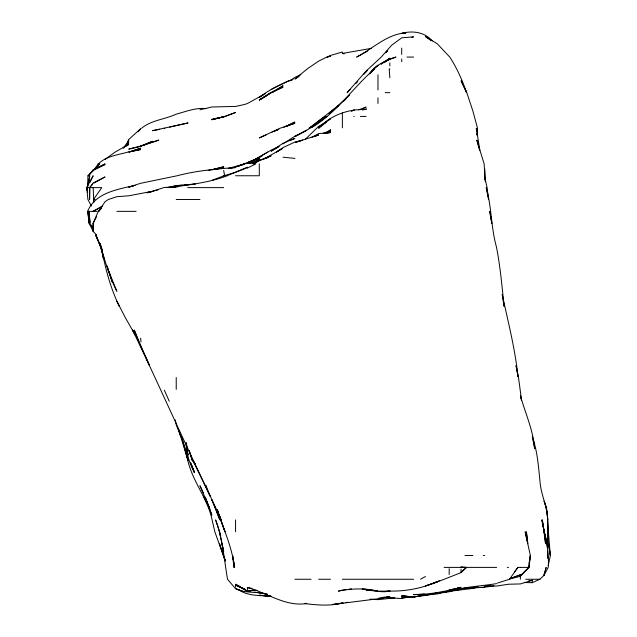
<?xml version="1.0" encoding="UTF-8"?>
<svg xmlns="http://www.w3.org/2000/svg" width="637" height="637" viewBox="0 0 637 637"><rect width="100%" height="100%" fill="white"/><g stroke="black" fill="none" stroke-linecap="round" stroke-linejoin="round"><path stroke-width="0.96" d="M547.701 531.791L547.764 519.919L546.562 508.055L544.125 501.12C549.341 514.704 547.231 529.458 547.884 543.656L547.509 524.864M477.416 135.203L477.519 128.284L472.917 111.125L466.81 92.676L461.092 80.811L466.587 92.676C462.335 80.222 456.968 68.127 449.778 57.075L437.316 43.826L425.444 36.524L430.986 40.577M87.572 187.62L87.954 175.756L99.746 163.884L97.342 166.862M547.661 558.49L547.502 550.575M89.156 180.701L89.698 175.756L87.954 175.756M520.389 575.561L529.013 567.392L530.358 555.52L525.151 531.791L527.611 542.74M528.392 567.392L528.694 565.568M528.997 563.737L530.358 555.52L528.798 567.392L520.389 576.326L509.433 579.033M87.46 187.62L89.698 175.756M548.194 565.568L550.384 555.52L548.457 543.656L550.344 555.52L547.478 520.907M524.347 582.513L532.261 582.68L539.889 579.256L544.125 575.203L546.14 567.392L544.125 575.044L548.234 567.392C549.524 551.14 545.081 535.629 541.84 519.919L544.221 531.791L545.559 543.656L542.35 519.919L544.125 532.5M126.715 144.71L128.754 139.511L140.618 128.666M127.36 143.803L128.754 140.148L126.15 145.236M96.728 235.093L93.145 231.446L93.145 223.221L98.281 211.357L100.972 208.506M92.413 171.815L93.145 169.92L105.017 164.513L93.145 170.262L105.017 163.884L93.145 170.238L88.543 175.756L93.145 169.92M89.897 182.532L93.145 175.756L86.616 187.62L87.659 192.183M93.145 231.446L93.145 223.221L96.641 216.437M127.352 143.476L128.754 140.912L123.538 148.055M95.064 168.797C100.996 156.726 116.571 155.301 128.196 152.02L140.618 149.552L128.754 152.02L140.618 148.214L129.375 152.02M88.4 215.314L89.26 223.221L87.635 211.357C95.184 192.669 117.71 189.412 135.14 185.303M93.145 187.62L93.814 202.224L93.496 199.485L101.777 187.62L86.616 187.62M520.389 567.392L517.953 567.392L509.481 579.256L497.569 583.03M370.121 73.398C375.886 64.52 386.341 60.3 395.999 57.075L389.844 59.074L383.912 62.625L389.844 59.082M370.79 72.658L373.712 68.939L369.277 73.9M514.417 571.843L517.953 567.392M92.588 184.22L89.785 187.62L89.594 199.485L89.69 187.62L93.145 183.002L105.017 176.951L93.997 183.066M127.504 143.938L128.754 142.473L123.116 147.927M363.711 74.489L367.525 70.309M101.251 208.506L98.743 211.357L105.017 201.738L108.386 199.485L116.882 196.682L128.754 195.806L152.49 191.267L164.354 187.453L178.201 186.76M355.987 83.447L357.739 81.472M386.118 52.25L387.36 50.872M385.807 52.839L387.829 50.721M137.934 131.843L140.618 129.072M350.35 89.387L347.101 92.676L366.108 71.057L381.221 57.075L391.667 45.203L401.708 37.822L413.58 36.85L411.757 37.304M369.986 73.518L374.5 68.939C352.842 87.787 336.71 112.725 311.581 127.711M305.617 139.025L318.635 126.317L326.263 122.296M436.401 582.019L425.444 585.936L437.316 581.947L461.053 572.623L466.539 567.392L461.053 566.787L461.053 567.392M343.08 101.705L345.891 99.125M349.578 95.216L330.507 112.359L338.279 105.75M329.026 113.824L337.61 106.387M461.053 572.074L466.539 567.392M306.771 69.322L294.899 79.044L299.143 76.464M338.932 105.169L309.033 128.284L325.539 116.412L318.635 121.173L323.596 117.996M326.797 121.739L318.635 128.284C327.936 117.941 340.652 112.144 354.244 110.074L351.505 111.077M329.018 119.955L330.507 118.761L318.635 127.265L323.723 124.175M126.476 146.16L128.754 144.408L115.225 152.02L105.017 159.393M326.55 132.846L330.507 129.916L330.507 132.544L325.937 133.452M327.036 116.412L310.06 128.284L294.899 136.613L306.771 130.314L294.899 136.175L283.035 143.874M307.185 68.939L318.635 61.128L326.845 57.075L330.507 56.128L327.147 57.075L330.507 55.411L342.372 52.043L342.372 53.436L344.195 53.922M381.141 64.058L389.844 58.19L381.141 64.042M277.493 147.577L279.078 146.518M273.098 92.142L283.035 85.74L259.299 99.953L266.083 96.219M267.803 152.02L248.279 163.406L271.163 150.133L278.791 146.51M293.092 79.283C281.18 83.813 269.539 89.61 259.299 97.294L263.177 94.985M141.525 128.284C151.55 119.995 164.792 119.493 176.226 114.158C185.885 111.586 195.718 107.454 205.894 108.632M324.567 133.467L330.507 129.916M253.701 163.884L259.299 160.683L266.6 157.888M102.469 206.085L93.145 211.357L102.469 206.292M277.103 147.848L271.163 151.2L283.035 143.277L294.899 138.404L290.854 140.148M262.691 159.672L282.199 148.692L276.482 152.02L283.035 147.625L294.899 142.043L302.71 140.148L295.767 142.306M420.524 579.256L425.444 576.493M253.016 163.884L259.299 160.373L271.163 155.794L266.083 158.478M265.334 93.631L247.427 103.536L244.29 104.548L235.563 106.427L211.826 106.984L199.954 109.787M311.851 137.337L318.635 133.595L330.507 132.544M437.316 581.692L439.657 580.474M327.959 132.193L330.507 130.88L323.198 133.332M288.553 80.811L271.163 89.435M247.427 168.064L255.835 163.884M285.575 126.636L294.899 122.073L283.879 127.209M300.831 74.601L294.899 77.388L289.875 80.811L292.391 79.744M362.716 108.688L366.108 107.096L358.806 109.771M247.427 167.149L227.106 175.756M261.839 156.113L247.427 162.777L254.736 159.776M253.255 162.746L259.299 160.094L250.046 163.542M314.399 136.796L318.635 134.933L295.727 142.274M266.083 134.964L259.299 137.918L279.898 128.284L294.899 123.252L285.774 126.604M261.839 156.121L259.299 157.204M141.533 146.016L152.49 141.263L140.618 146.112L128.754 149.106L140.618 146.414M240.969 165.389L244.576 163.884L237.362 166.432L259.299 157.904L256.56 159.027M367.931 50.841L356.64 57.075C372.526 48.85 387.057 34.056 405.665 32.893M227.194 175.756C209.04 182.779 189.436 184.539 170.382 187.62L176.226 186.625L174.363 186.912M272.023 132.074L278.871 129.319M247.427 167.666L235.563 172.293L223.921 175.756M211.826 180.382L223.691 175.836M509.624 578.914L520.389 574.773L520.389 579.256M274.786 131.039L277.501 130.004M509.433 578.914L520.389 574.773M351.505 110.989L354.244 109.962L366.108 109.301L366.108 108.449M459.293 588.325L449.181 591.789L439.14 592.959M243.294 164.481L235.563 167.165L229.169 168.574M459.229 588.277L450.104 591.128C465.273 586.637 481.134 586.175 496.653 583.603M532.261 582.68L532.261 580.291L520.389 583.93L508.525 584.24L496.653 586.032L484.789 586.335L490.721 585.737M390.027 591.128L386.858 591.128M147.012 192.629L157.96 189.906M478.395 586.924L472.917 588.389L451.163 591.128M433.662 582.759L437.316 581.788C422.395 588.134 406.072 591.454 389.844 591.056M342.372 590.077L338.343 591.128C351.361 588.413 364.985 588.055 377.972 591.128L366.108 590.149L374.023 590.443M460.137 588.293L437.316 593.931L425.444 595.117L437.316 592.991L425.444 595.42L413.58 596.957L401.708 596.351L405.665 596.399M371.586 48.324L342.372 53.436M164.354 128.403L164.84 128.284M147.012 192.796L151.574 191.681L147.012 192.716M409.925 596.598L401.708 598.597L383.45 597.275M169.585 127.137L188.09 122.925L152.49 130.696L159.791 129.287M228.261 168.415L247.427 163.168L256.329 162.276M133.316 186.092L128.754 187.143L140.618 183.305L177.158 175.756C196.22 170.692 215.951 168.988 235.563 167.515L233.739 167.818M450.096 590.929C464.325 586.279 479.518 589.137 493.914 585.65M449.181 589.735L472.917 587.736L476.572 586.964M166.894 187.62L176.226 185.662L182.158 185.55M208.172 170.453L210.911 169.912M342.372 603.143L343.136 602.992L342.26 602.992M362.453 109.962L366.108 109.301M528.606 580.952L532.261 580.291M404.447 597.259L401.708 597.721L413.58 596.503M406.279 596.949L409.018 596.479M230.084 168.423L231.908 168.12M345.915 602.546L347.762 602.252M450.096 590.985L461.053 589.281L455.121 589.902M171.576 187.334L169.713 187.62L176.226 185.558L195.01 184.037M253.415 590.236L246.973 591.128L235.563 584.201L247.427 591.128L256.329 590.181M253.821 590.173L247.427 591.128L235.563 584.726L244.887 589.241M332.331 604.481L342.372 602.992C330.165 606.241 317.385 605.11 305.019 603.613M451.92 589.352L454.659 588.962M457.398 588.58L459.221 588.317M343.287 589.958L346.026 589.599M348.765 589.241L351.505 588.883M383.45 597.434L389.844 596.646L377.972 598.78L332.482 604.537M457.398 587.768L461.053 587.33C445.55 591.431 429.664 594.552 413.58 594.639L424.457 594.026M178.201 185.685L182.158 185.256M184.133 185.041L195.01 184.26M446.219 591.614L448.193 591.423M394.789 597.856L377.972 599.656L370.065 599.098M378.967 598.047L389.844 597.426L386.874 597.172M472.917 587.72L484.789 587.322M389.438 591.128C380.098 593.143 371.307 589.488 362.15 588.891M405.665 33.212L401.708 33.339C412.434 30.48 424.648 31.914 432.125 40.887M250.397 590.459L257.316 590.451M406.955 57.075L413.58 57.075M389.844 68.939L389.191 68.939L389.844 77.81M385.186 92.676L389.844 92.676M353.726 116.412L354.244 116.412M360.359 116.412L366.108 116.412M97.931 163.884L99.364 163.884M223.691 175.756L224.654 175.756L223.691 170.525M235.563 175.756L259.299 175.756L259.299 163.884M187.684 187.62L223.691 187.62M93.496 199.485L95.08 199.485M176.226 199.485L199.954 199.485M87.635 211.357L97.095 211.357M116.882 211.357L136.111 211.357M93.145 223.221L93.695 223.221M464.946 555.52L472.917 555.52M483.26 555.52L484.789 555.52M444.093 567.392L496.653 567.392M507.315 567.392L508.525 567.392M520.779 567.392L529.013 567.392M294.899 579.256L311.095 579.256M318.635 579.256L330.507 579.256M342.372 579.256L413.58 579.256M525.764 579.256L539.889 579.256M378.927 591.128L389.844 591.128M271.163 596.343L259.299 595.221L271.163 596.328C260.191 595.269 247.57 596.336 238.278 589.472M254.354 592.123L267.516 594.281M283.035 157.204L294.899 158.398M305.019 603.295L306.771 603.502C285.487 607.053 267.245 592.76 247.427 587.553L247.427 589.647M219.359 530.876L215.617 519.919C222.671 538.974 224.144 559.39 227.52 579.256L235.563 588.707C245.563 593.947 257.069 590.937 267.516 594.353M247.427 587.553L251.997 588.445M235.563 587.107L235.563 585.156L240.125 586.558M235.563 588.429L242.355 591.128M235.563 585.156L244.887 589.329M195.328 464.588L192.756 460.583L195.328 464.819M135.601 335.572L125.585 318.166L116.882 301.205L119.342 306.301C110.233 287.765 105.009 267.261 101.355 246.957L103.481 258.829L100.12 243.31M135.315 335.118L132.544 330.038C151.582 369.325 169.37 409.185 187.859 448.711L188.09 449.204C199.07 472.805 210.521 496.167 221.198 519.919L219.017 514.441M195.479 464.819L192.995 460.583L210.138 496.183L206.515 487.058M91.696 225.785L93.145 228.349M93.145 229.113L89.96 223.221L88.893 211.357L90.143 222.313M91.402 205.982L87.898 199.485L86.704 187.62L87.508 191.275M93.145 231.151L89.005 223.221L87.97 211.357L88.185 213.331M209.406 508.055L203.402 496.183L209.469 508.055L211.826 515.134L205.233 497.099L209.485 508.055L199.954 485.657L203.649 493.556M102.39 250.476L95.399 235.093M205.839 485.163L206.675 486.859M164.354 390.17L169.243 401.238M191.633 465.145L194.611 472.447C189.189 463.433 186.522 453.241 186.115 442.779M217.082 509.879L225.052 531.791L217.217 509.879L218.284 512.618M100.009 243.31L101.02 246.049M223.691 528.352C228.619 540.972 232.76 553.927 234.615 567.392L232.609 555.52L233.962 567.392L233.604 562.447M223.691 528.399L217.368 509.879M225.235 560.871L219.439 543.656L225.116 560.09M104.213 258.829L100.909 246.957L95.964 235.093C103.863 253.454 107.438 273.464 116.882 291.268L108.831 271.609L112.526 282.565L109.07 271.609M189.046 450.542L192.286 460.583L189.285 450.542M179.499 432.284L180.964 436.847L176.282 424.975L175.31 419.902M178.264 428.629L188.09 460.583L185.311 448.711L181.529 436.847L188.09 461.538C193.099 482.265 207.901 499.05 212.081 519.919L214.836 531.791L225.307 560.998M107.143 266.131L108.473 270.693L107.183 266.131M532.261 436.847C537.819 452.111 538.568 468.338 540.28 484.319C541.769 496.454 547.502 507.585 547.764 519.919M544.388 533.432L547.239 543.656M479.589 150.189L476.85 140.148L484.12 163.884L485.322 181.688M544.125 531.791L547.072 543.656L547.318 547.613M221.811 543.656L223.691 551.339L219.478 531.791M484.789 177.763L487.106 187.62L488.444 199.485M219.669 531.791L220.736 536.354M521.257 399.367L520.389 395.625C525.342 413.341 533.193 430.134 534.658 448.711L533.551 443.233M532.811 439.586L533.185 441.409M487.934 196.753L486.222 187.62C491.716 207.057 490.968 227.505 496.446 246.957C500.292 266.592 502.044 286.451 504.05 306.301L502.219 294.429C508.007 321.701 515.166 348.734 517.953 376.594L517.61 374.771M517.3 372.94L516.058 365.638L518.502 377.502L521.56 400.291M479.82 150.189L476.333 128.284L476.587 131.246M527.818 543.656L526.393 531.791L527.619 542.668M186.705 444.753L187.007 447.723M140.618 338.136L140.984 341.902M476.755 133.229L476.922 135.203M233.246 557.502L233.46 560.464M186.275 442.779L186.641 448.711L188.09 454.834L186.641 448.711L186.514 444.753M484.972 179.706L484.789 169.068M544.125 574.001L544.125 575.203M461.053 569.104L461.053 572.623M449.181 568.65L449.181 574.534M401.708 48.093L401.708 54.479M401.708 58.978L401.708 61.654M389.844 62.872L389.844 65.93M377.972 74.776L377.972 89.944M377.972 97.859L377.972 103.481M342.372 112.94L342.372 127.838M235.563 519.919L235.563 531.791M176.226 377.502L176.226 389.374M377.972 65.253L373.792 68.939L377.972 65.3M270.534 92.676L259.299 99.993L271.163 92.676L283.035 87.11L270.534 92.676M259.299 158.995L252.459 162.905L259.299 158.995M158.685 140.148L140.618 146.112L158.685 140.148M235.563 112.47L223.691 116.89L211.826 119.732L225.076 116.412L235.563 112.47M225.004 116.412L211.826 119.43L225.076 116.412M223.691 166.806L211.826 169.745L223.691 167.865L211.826 169.729L223.691 166.806M425.444 594.894L413.58 597.06L401.708 595.754L413.58 596.957L425.444 594.894M449.181 591.24L441.879 592.322L449.181 591.24M140.618 345.373L134.264 330.038L138.778 341.902L149.568 365.638L140.618 345.373M215.378 508.055L211.826 499.711L219.861 519.919L215.378 508.055M194.245 472.447L190.463 462.406L194.245 472.447M491.82 223.221L489.765 211.357L491.74 223.221"/></g></svg>
